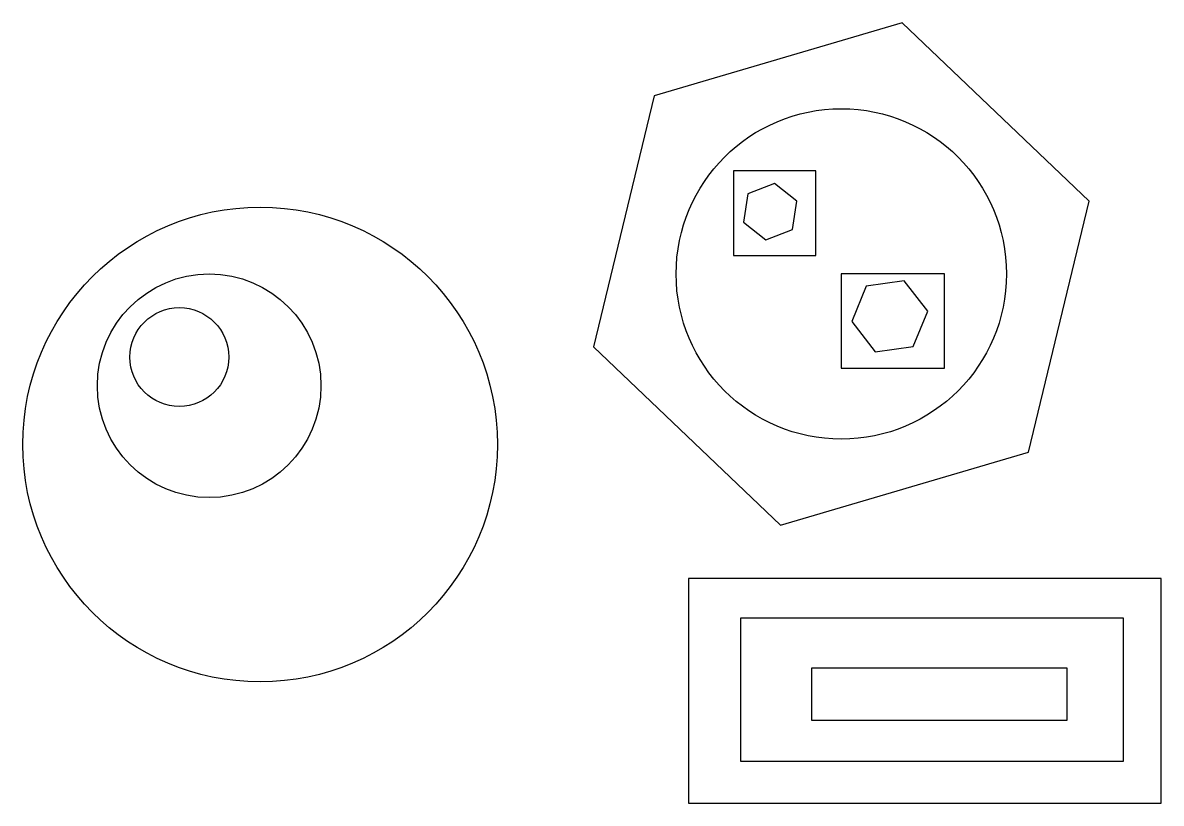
# Model space of a CAD drawing. Header units: millimetres. Extents: x 4 to 155, y 4 to 108.
import ezdxf

# ---------------------------------------------------------------- set-up
doc = ezdxf.new("R2010")
doc.units = ezdxf.units.MM
doc.layers.add('Sketch', color=7, linetype='CONTINUOUS')

msp = doc.modelspace()

# ---------------------------------------------------------------- linework, layer by layer
at = {"layer": 'Sketch'}
for p, q in [((121.1, 107.93), (88.21, 98.26)), ((145.91, 84.29), (121.1, 107.93)), ((88.21, 98.26), (80.15, 64.95)), ((109.65, 88.3), (98.73, 88.3)), ((98.73, 88.3), (98.73, 77.07)), ((109.65, 77.07), (109.65, 88.3)), ((104.15, 86.63), (100.63, 85.24)), ((107.11, 84.27), (104.15, 86.63)), ((100.63, 85.24), (100.07, 81.5)), ((106.55, 80.53), (107.11, 84.27)), ((137.85, 50.98), (145.91, 84.29)), ((100.07, 81.5), (103.03, 79.15)), ((103.03, 79.15), (106.55, 80.53)), ((98.73, 77.07), (109.65, 77.07)), ((113.03, 74.62), (113.03, 62.14)), ((126.73, 74.62), (113.03, 74.62)), ((126.73, 62.14), (126.73, 74.62)), ((116.34, 73.02), (114.41, 68.31)), ((121.38, 73.7), (116.34, 73.02)), ((124.49, 69.68), (121.38, 73.7)), ((122.57, 64.98), (124.49, 69.68)), ((114.41, 68.31), (117.53, 64.29)), ((80.15, 64.95), (104.96, 41.3)), ((117.53, 64.29), (122.57, 64.98)), ((113.03, 62.14), (126.73, 62.14)), ((104.96, 41.3), (137.85, 50.98)), ((92.77, 34.24), (92.77, 4.43)), ((155.47, 34.24), (92.77, 34.24)), ((155.47, 4.43), (155.47, 34.24)), ((99.67, 28.95), (99.67, 10.01)), ((150.47, 28.95), (99.67, 28.95)), ((150.47, 10.01), (150.47, 28.95)), ((109.06, 22.34), (109.06, 15.44)), ((142.99, 22.34), (109.06, 22.34)), ((142.99, 15.44), (142.99, 22.34)), ((109.06, 15.44), (142.99, 15.44)), ((99.67, 10.01), (150.47, 10.01)), ((92.77, 4.43), (155.47, 4.43))]:
    msp.add_line(p, q, dxfattribs=at)
for centre, radius in [((113.03, 74.62), 21.91), ((35.94, 52), 31.48), ((29.18, 59.79), 14.83), ((25.22, 63.6), 6.56)]:
    msp.add_circle(centre, radius, dxfattribs=at)

doc.saveas('drawing.dxf')
